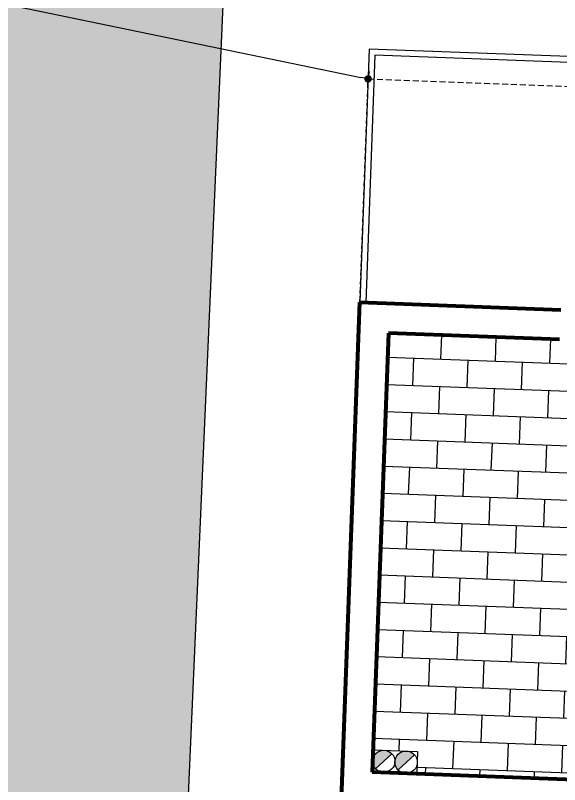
# Model space of a CAD drawing. Header units: centimetres. Extents: x 63871 to 181827, y -95930 to 42199.
# Drawn here: x 155125 to 155491, y 37718 to 38234 of the extents above; entities that cross this region are included whole.
import ezdxf

# ---------------------------------------------------------------- set-up
doc = ezdxf.new("R2010")
doc.units = ezdxf.units.CM
doc.linetypes.add('11-021_500-SatisOfisi_220512$0${ Diamond }', pattern=[12, 4, -2, 2, 2, -2])
for name, color, linetype, lineweight in [('A-FLOR-HRAL', 11, 'Continuous', 9), ('A-WALL', 12, 'Continuous', 50), ('ARA SINIRLAR', 225, 'Continuous', 15), ('ARM_Pen_No__252', 8, 'Continuous', 18), ('Baca', 82, 'Continuous', 9), ('İz DÜŞÜMÜ', 7, '11-021_500-SatisOfisi_220512$0${ Diamond }', 18), ('OLUK', 222, 'Continuous', 15)]:
    doc.layers.add(name, color=color, linetype=linetype, lineweight=lineweight)
doc.layers.add('Dıış Ölçü', color=140, linetype='Continuous')
doc.styles.add('RomanS', font='')
doc.styles.get('RomanS').set_extended_font_data('Stylus BT')
doc.dimstyles.new('BÖYÜK', dxfattribs={"dimtxt": 70, "dimasz": 5, "dimexe": 5, "dimexo": 5, "dimgap": 2, "dimtad": 3, "dimdec": 0, "dimzin": 0, "dimdsep": 46, "dimtxsty": 'RomanS', "dimblk": 'DOT', "dimcen": 5, "dimadec": 0, "dimazin": 0, "dimtfac": 1, "dimtdec": 0, "dimtix": 1, "dimtofl": 0, "dimtmove": 1, "dimatfit": 0, "dimldrblk": 'DOT', "dimfxl": 10, "dimfxlon": 1, "dimtolj": 1, "dimtzin": 0, "dimarcsym": 0})

# ---------------------------------------------------------------- blocks, each defined once
blk = doc.blocks.new('afadfa')
at = {"layer": 'Baca'}
h = blk.add_hatch(color=0, dxfattribs=at)
h.dxf.hatch_style = 1
h.paths.add_polyline_path([(525548.61, 4261233.83, 0.670516), (525535.77, 4261228.56, 0.199315), (525537.97, 4261223.25)])
h = blk.add_hatch(color=0, dxfattribs=at)
h.dxf.hatch_style = 1
h.paths.add_polyline_path([(525563.68, 4261233.75, 0.675614), (525550.77, 4261228.56, 0.202965), (525553.05, 4261223.18)])
for p, q in [((525537.97, 4261223.25), (525548.61, 4261233.83)), ((525553.05, 4261223.18), (525563.68, 4261233.75))]:
    blk.add_line(p, q, dxfattribs=at)
blk.add_lwpolyline([(525535.77, 4261236.11), (525565.77, 4261236.05), (525565.77, 4261220.99), (525535.77, 4261221.06)], close=True, dxfattribs=at)
for centre in [(525543.27, 4261228.56), (525558.27, 4261228.56)]:
    blk.add_circle(centre, 7.5, dxfattribs=at)
blk = doc.blocks.new('HRD')
at = {"layer": 'ARM_Pen_No__252'}
h = blk.add_hatch(dxfattribs=at)
h.set_pattern_fill('AR-B816', color=256, scale=0.09)
h.set_pattern_definition([(0, (-39959.2, 0), (0, 18.288), []), (90, (-39959.2, 0), (-18.288, 18.288), [18.288, -18.288])])
h.paths.add_polyline_path([(154149.63, 35592.48), (154149.63, 35503.48), (154219.63, 35503.48), (154219.63, 35483.24), (154324.63, 35483.24), (154324.63, 35692.48), (154369.63, 35692.48), (154369.63, 35927.48), (154369.63, 35927.48), (154369.63, 36097.48), (154369.63, 36177.48), (154254.63, 36177.48), (153954.63, 36177.48), (153839.63, 36177.48), (153839.63, 35897.6), (153869.63, 35897.54), (153869.63, 35882.48), (154019.63, 35882.48), (154019.63, 35872.48), (154019.63, 35833.25, -0.444416), (154030.45, 35823.48, -0.444416), (154019.63, 35813.72), (154019.63, 35773.48), (153939.63, 35773.48), (153939.63, 35692.48), (154019.63, 35692.48), (154019.63, 35687.48), (154019.63, 35633.7), (154020.63, 35632.93), (154019.63, 35631.47), (154019.63, 35592.48), (154019.63, 35582.48), (153989.63, 35582.48), (153989.63, 35577.48), (153989.63, 35497.48), (153989.63, 35437.48), (153994.63, 35437.48), (154094.63, 35437.48), (154139.63, 35437.48), (154139.63, 35592.48)])
at = {"layer": 'A-FLOR-HRAL'}
for p, q in [((154389.63, 36367.48), (153819.63, 36367.48)), ((153819.63, 36367.48), (153819.63, 36197.48)), ((154385.63, 36363.48), (153823.63, 36363.48)), ((153823.63, 36363.48), (153823.63, 36197.48))]:
    blk.add_line(p, q, dxfattribs=at)
at = {"layer": 'A-WALL', "lineweight": 53}
for p, q in [((153819.63, 35782.48), (153819.63, 36197.48)), ((153819.63, 36197.48), (153954.63, 36197.48)), ((153839.63, 36177.48), (153839.63, 35882.48)), ((153954.63, 36177.48), (153839.63, 36177.48)), ((154019.63, 35882.48), (153839.63, 35882.48))]:
    blk.add_line(p, q, dxfattribs=at)
at = {"layer": 'İz DÜŞÜMÜ'}
blk.add_lwpolyline([(153819.63, 36347.48), (154419.63, 36347.49), (154419.63, 35292.49), (154159.63, 35292.49), (154159.63, 35357.48), (153819.63, 35357.48), (153819.63, 36347.48)], dxfattribs=at)
at = {"layer": 'Baca'}
blk.add_blockref('afadfa', (-371696.14, -4225338.51), dxfattribs=at)
blk = doc.blocks.new('_Dot')
at = {"color": 0, "linetype": 'ByBlock', "lineweight": -2}
blk.add_line((-0.5, 0), (-1, 0), dxfattribs=at)
at = {"color": 0, "linetype": 'ByBlock', "const_width": 0.5}
blk.add_lwpolyline([(-0.25, 0, 1), (0.25, 0, 1)], format="xyb", close=True, dxfattribs=at)
blk = doc.blocks.new('*D286')
at = {"layer": 'Defpoints', "color": 0, "transparency": 16777216}
for p in [(-1697.09, 22138.97), (-1066.66, 22009.15, 0), (-1066.66, 22009.15)]:
    blk.add_point(p, dxfattribs=at)
at = {"layer": 'Dıış Ölçü', "color": 0, "lineweight": -2, "transparency": 16777216}
for p, q in [((-1697.09, 22138.97), (-1696.08, 22143.86)), ((-1692.19, 22137.96), (-1071.56, 22010.16)), ((-1066.66, 22009.15), (-1065.65, 22014.05))]:
    blk.add_line(p, q, dxfattribs=at)
at = {"layer": 'Dıış Ölçü', "color": 0, "lineweight": -2, "transparency": 16777216, "xscale": 5, "yscale": 5, "zscale": 5}
for p, rotation in [((-1697.09, 22138.97), 168.3646113733746), ((-1066.66, 22009.15), 348.3646113733746)]:
    blk.add_blockref('_Dot', p, dxfattribs=dict(at, rotation=rotation))
at = {"layer": 'Dıış Ölçü', "color": 0, "transparency": 16777216, "insert": (-1374.1, 22111.83), "char_height": 70, "attachment_point": 5, "rotation": 348.3646, "style": 'RomanS'}
blk.add_mtext('\\A1;644', dxfattribs=at)
blk = doc.blocks.new('yerleşim planı')
at = {"layer": 'ARM_Pen_No__252'}
h = blk.add_hatch(dxfattribs=at)
h.set_pattern_fill('AR-HBONE', color=256, scale=0.51)
h.set_pattern_definition([(45, (-177987.134, -15156.517), (0, 73.27889), [155.448, -51.816]), (135, (-177950.495, -15119.877), (7e-15, 73.27889), [155.448, -51.816])])
h.paths.add_polyline_path([(-2142.28, 12350.54), (-6158.02, 12350.54), (-5113.15, 15429.31), (-2007.04, 15429.31)], flags=16)
h.paths.add_polyline_path([(-2155.45, 12050.81), (-2289.18, 9006.52), (-7230.37, 9110.99), (-6232.66, 12050.81)], flags=16)
h.paths.add_polyline_path([(-1993.99, 15726.33), (-2007.04, 15429.31), (-5113.15, 15429.31), (-2392.44, 23446.06), (-2901.07, 23669.61), (-7833.02, 9123.73), (-10553.48, 9181.25), (-10718.93, 8734.63), (588.09, 8496.02), (607.89, 8945.26), (-1738.17, 8994.87), (-1127.77, 22890.2), (-1668.84, 23128.02), (-1970.99, 15726.33)])
at = {"layer": 'ARA SINIRLAR'}
blk.add_line((-1127.77, 22890.2), (-1738.17, 8994.87), dxfattribs=at)
at = {"rotation": 357.8731892381679}
blk.add_blockref('HRD', (-156129.23, -8604.84, 0), dxfattribs=at)
at = {"layer": 'Dıış Ölçü'}
dim = blk.add_aligned_dim(p1=(-1697.09, 22138.97), p2=(-1066.66, 22009.15, 0), distance=0, dimstyle='BÖYÜK', dxfattribs=at)
dim.commit()
dim.dimension.update_dxf_attribs({"geometry": '*D286', "text_midpoint": (-1374.1, 22111.83)})

msp = doc.modelspace()

# ---------------------------------------------------------------- block references
at = {"layer": 'OLUK'}
msp.add_blockref('yerleşim planı', (156428.79, 16182.58), dxfattribs=at)

doc.saveas('drawing.dxf')
